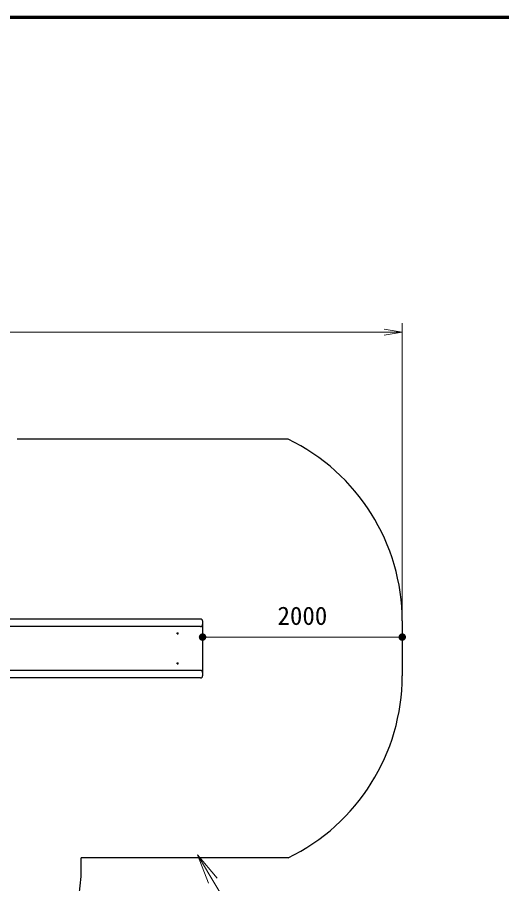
# Model space of a CAD drawing. Units: millimetres on the paper, enlarged 80 times, with parts at other scales. Extents: x 1200 to 32400, y 1200 to 22560.
# Drawn here: x 18728 to 21963, y 16778 to 22560 of the extents above; entities that cross this region are included whole.
import ezdxf
from ezdxf.enums import TextEntityAlignment as Align

# ---------------------------------------------------------------- set-up
doc = ezdxf.new("R2010")
doc.units = ezdxf.units.MM
doc.header["$LTSCALE"] = 80
for name, color, linetype, lineweight in [('D-STR-DIM', 7, 'Continuous', 13), ('D-STR-DIM\u3000寸法線、寸法値', 7, 'Continuous', 13), ('D-STR-HTXT\u3000旗上げ', 7, 'Continuous', 13), ('D-STR\u3000構造物外形線', 1, 'Continuous', 25), ('D-TTL', 7, 'Continuous', 70)]:
    doc.layers.add(name, color=color, linetype=linetype, lineweight=lineweight)
doc.styles.add('ＭＳ ゴシック', font='')
doc.styles.get('ＭＳ ゴシック').set_extended_font_data('MS Gothic')

# ---------------------------------------------------------------- blocks, each defined once
blk = doc.blocks.new('open_arrow')
at = {"color": 0, "linetype": 'Continuous', "lineweight": -2}
blk.add_lwpolyline([(7.5, 1.25), (0, 0), (7.5, -1.25)], dxfattribs=at)
blk = doc.blocks.new('filled_dot')
at = {"color": 0, "linetype": 'Continuous', "lineweight": -2, "const_width": 1.25}
blk.add_lwpolyline([(-0.625, 0, 1), (0.625, 0, 1)], format="xyb", close=True, dxfattribs=at)

msp = doc.modelspace()

# ---------------------------------------------------------------- linework, layer by layer
at = {"layer": 'D-STR-DIM'}
for p, q in [((21298.59, 18503.74), (21298.59, 20519.22)), ((14714.72, 20459.22), (21298.59, 20459.22))]:
    msp.add_line(p, q, dxfattribs=at)
at = {"layer": 'D-STR-DIM\u3000寸法線、寸法値'}
for p, q in [((19965.26, 18423.74), (19965.26, 18503.74)), ((21298.59, 18423.74), (21298.59, 18503.74)), ((19965.26, 18423.74), (21298.59, 18423.74))]:
    msp.add_line(p, q, dxfattribs=at)
at = {"layer": 'D-STR-HTXT\u3000旗上げ'}
msp.add_lwpolyline([(19931.69, 16969.77), (20189.18, 16539.41), (20215.84, 16539.41), (21925.66, 16539.41), (21070.75, 16539.41)], dxfattribs=at)
at = {"layer": 'D-STR\u3000構造物外形線'}
for p, q in [((20536.16, 19744.56), (18728.21, 19744.56)), ((19951.92, 18544.56), (18035.26, 18544.56)), ((19965.26, 18531.23), (19965.26, 18164.56)), ((21298.59, 18531.23), (21298.59, 18164.56)), ((19951.92, 18494.56), (18035.26, 18494.56)), ((19805.4, 18447.89), (19791.61, 18447.89)), ((19798.59, 18454.71), (19798.59, 18440.82)), ((19805.4, 18247.89), (19791.61, 18247.89)), ((19798.59, 18254.71), (19798.59, 18240.82)), ((19951.92, 18201.23), (18035.26, 18201.23)), ((19951.92, 18151.23), (18035.26, 18151.23)), ((20536.16, 16951.23), (19153.82, 16951.23)), ((19155.23, 16888.96), (19153.82, 16951.23))]:
    msp.add_line(p, q, dxfattribs=at)
for centre, radius, start, end in [((19951.92, 18531.23), 1346.67, 0, 64.28852), ((19951.92, 18531.23), 13.33, 0, 90), ((19951.92, 18507.89), 13.33, 270, 0), ((19951.92, 18187.89), 13.33, 0, 90), ((19951.92, 18164.56), 13.33, 270, 0), ((19951.92, 18164.56), 1346.67, 295.71148, 0), ((17925.53, 16888.96), 1229.7, 270, 0)]:
    msp.add_arc(centre, radius, start, end, dxfattribs=at)
at = {"layer": 'D-TTL'}
msp.add_lwpolyline([(1200, 1200), (1200, 22560), (32400, 22560), (32400, 1200)], close=True, dxfattribs=at)

# ---------------------------------------------------------------- block references
at = {"layer": 'D-STR-DIM', "xscale": 16, "yscale": 16, "rotation": 180}
msp.add_blockref('open_arrow', (21298.59, 20459.22), dxfattribs=at)
at = {"layer": 'D-STR-DIM\u3000寸法線、寸法値', "xscale": 20, "yscale": 20}
msp.add_blockref('filled_dot', (19965.26, 18423.74), dxfattribs=at)
at = {"layer": 'D-STR-DIM\u3000寸法線、寸法値', "xscale": 20, "yscale": 20, "rotation": 180}
msp.add_blockref('filled_dot', (21298.59, 18423.74), dxfattribs=at)
at = {"layer": 'D-STR-HTXT\u3000旗上げ', "xscale": 26.7, "yscale": 26.7, "rotation": 300.9}
msp.add_blockref('open_arrow', (19931.69, 16969.77), dxfattribs=at)

# ---------------------------------------------------------------- texts
at = {"layer": 'D-STR-DIM\u3000寸法線、寸法値', "style": 'ＭＳ ゴシック'}
msp.add_text('2000', height=122.2, dxfattribs=at).set_placement((20631.92, 18566.26), align=Align.MIDDLE_CENTER)

doc.saveas('drawing.dxf')
